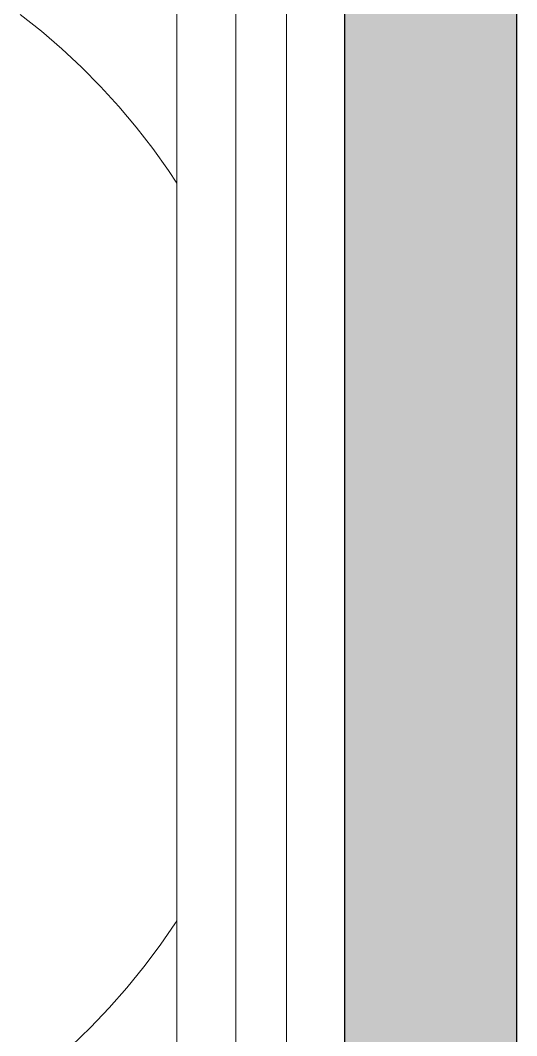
# Model space of a CAD drawing. Header units: millimetres. Extents: x 155927 to 326028, y -36033 to 97293.
# Drawn here: x 227889 to 228183, y 31073 to 31674 of the extents above; entities that cross this region are included whole.
import ezdxf

# ---------------------------------------------------------------- set-up
doc = ezdxf.new("R2010")
doc.units = ezdxf.units.MM
doc.header["$MEASUREMENT"] = 0
for name, color, linetype, lineweight in [('A-WALL-PATT', 7, 'CONTINUOUS', 9), ('I-FURN', 8, 'CONTINUOUS', 9), ('I-WALL', 7, 'CONTINUOUS', 9)]:
    doc.layers.add(name, color=color, linetype=linetype, lineweight=lineweight)

msp = doc.modelspace()

# ---------------------------------------------------------------- hatches: boundary and pattern name
at = {"layer": 'A-WALL-PATT'}
msp.add_hatch(color=256, dxfattribs=at).paths.add_polyline_path([(228183.43, 29859.61), (228183.43, 34245.61), (228081.43, 34245.61), (228081.43, 29859.61)], flags=0)

# ---------------------------------------------------------------- linework, layer by layer
at = {"layer": 'I-FURN'}
for p, q in [((227982.11, 32485.19), (227982.11, 30085.19)), ((228017.11, 30085.19), (228017.11, 32485.19)), ((228017.11, 30085.19), (228017.11, 32485.19)), ((228047.11, 32485.19), (228047.11, 30085.19)), ((227901.85, 31667.78), (227889.32, 31677.73)), ((227913.97, 31657.34), (227901.85, 31667.78)), ((227925.67, 31646.43), (227913.97, 31657.34)), ((227936.92, 31635.05), (227925.67, 31646.43)), ((227947.71, 31623.24), (227936.92, 31635.05)), ((227958.02, 31611), (227947.71, 31623.24)), ((227967.83, 31598.36), (227958.02, 31611)), ((227977.12, 31585.34), (227967.83, 31598.36)), ((227982.11, 31577.73), (227977.12, 31585.34)), ((227972.17, 31126.55), (227981.22, 31139.74)), ((227981.22, 31139.74), (227982.11, 31141.16)), ((227962.59, 31113.74), (227972.17, 31126.55)), ((227952.51, 31101.31), (227962.59, 31113.74)), ((227941.95, 31089.3), (227952.51, 31101.31)), ((227930.91, 31077.72), (227941.95, 31089.3)), ((227919.41, 31066.59), (227930.91, 31077.72))]:
    msp.add_line(p, q, dxfattribs=at)
at = {"layer": 'I-WALL', "lineweight": 30}
for p, q in [((228081.43, 34245.61), (228081.43, 29859.61)), ((228183.43, 29859.61), (228183.43, 34245.61))]:
    msp.add_line(p, q, dxfattribs=at)

doc.saveas('drawing.dxf')
